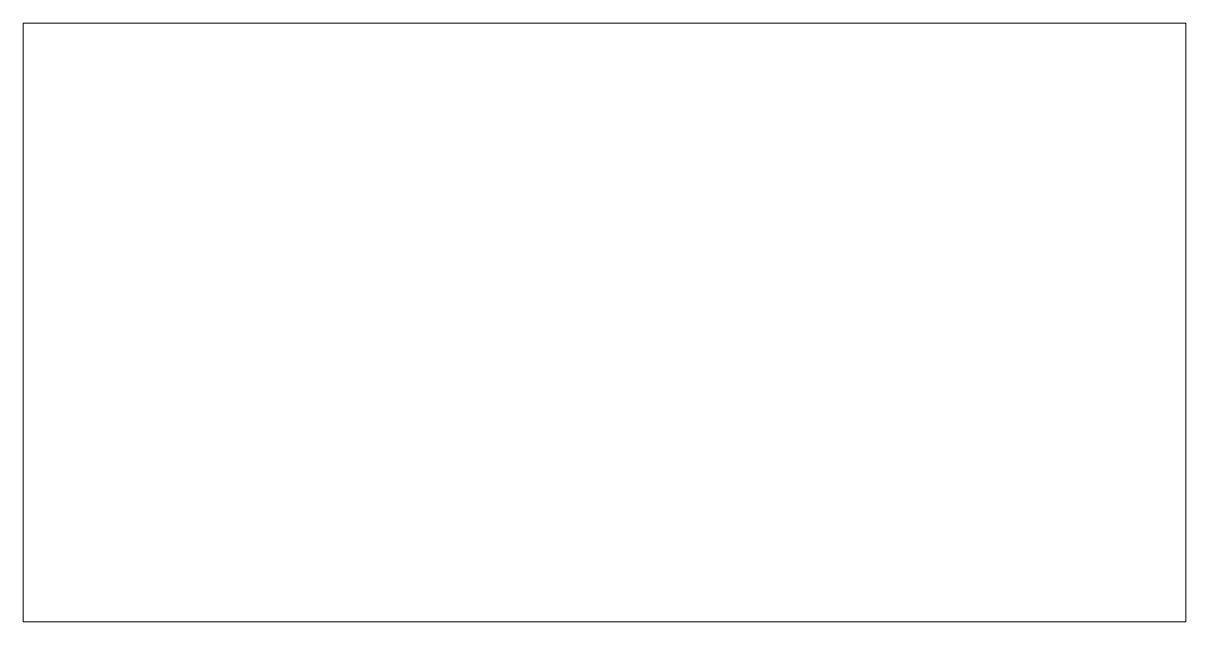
# Model space of a CAD drawing. Header units: millimetres. Extents: x 4 to 29.8, y 2.2 to 15.5.
import ezdxf

# ---------------------------------------------------------------- set-up
doc = ezdxf.new("R2010")
doc.units = ezdxf.units.MM
doc.header["$LTSCALE"] = 50
doc.layers.add('None', color=7, linetype='Continuous', lineweight=5)

# ---------------------------------------------------------------- blocks, each defined once
blk = doc.blocks.new('nurbs-converted')
at = {"layer": 'None', "color": 7, "linetype": 'Continuous', "lineweight": 5, "transparency": 33554687}
for points in [[(4, 15.5, 1.5), (4, 2.25, 1.5), (4, 2.25, 19.25), (4, 15.5, 19.25)], [(4, 2.25, 1.5), (4, 15.5, 1.5), (29.75, 15.5, 1.5), (29.75, 2.25, 1.5)], [(4, 15.5, 19.25), (4, 2.25, 19.25), (29.75, 2.25, 19.25), (29.75, 15.5, 19.25)], [(29.75, 15.5, 1.5), (4, 15.5, 1.5), (4, 15.5, 19.25), (29.75, 15.5, 19.25)], [(29.75, 2.25, 1.5), (29.75, 15.5, 1.5), (29.75, 15.5, 19.25), (29.75, 2.25, 19.25)], [(4, 2.25, 1.5), (29.75, 2.25, 1.5), (29.75, 2.25, 19.25), (4, 2.25, 19.25)]]:
    blk.add_3dface(points, dxfattribs=at)

msp = doc.modelspace()

# ---------------------------------------------------------------- linework, layer by layer
at = {"layer": 'None', "color": 7, "linetype": 'Continuous', "lineweight": 5, "transparency": 33554687}
for points in [[(4, 15.5, 19.25), (29.75, 15.5, 19.25), (29.75, 2.25, 19.25), (4, 2.25, 19.25)], [(4, 15.5, 1.5), (29.75, 15.5, 1.5), (29.75, 2.25, 1.5), (4, 2.25, 1.5)], [(4, 2.25, 1.5), (4, 2.25, 19.25), (4, 15.5, 19.25), (4, 15.5, 1.5)], [(4, 15.5, 1.5), (4, 15.5, 19.25), (29.75, 15.5, 19.25), (29.75, 15.5, 1.5)], [(29.75, 15.5, 1.5), (29.75, 15.5, 19.25), (29.75, 2.25, 19.25), (29.75, 2.25, 1.5)], [(29.75, 2.25, 1.5), (29.75, 2.25, 19.25), (4, 2.25, 19.25), (4, 2.25, 1.5)]]:
    msp.add_3dface(points, dxfattribs=at)

# ---------------------------------------------------------------- block references
at = {"layer": 'None', "color": 7, "transparency": 33554687}
msp.add_blockref('nurbs-converted', (0, 0), dxfattribs=at)

doc.saveas('drawing.dxf')
